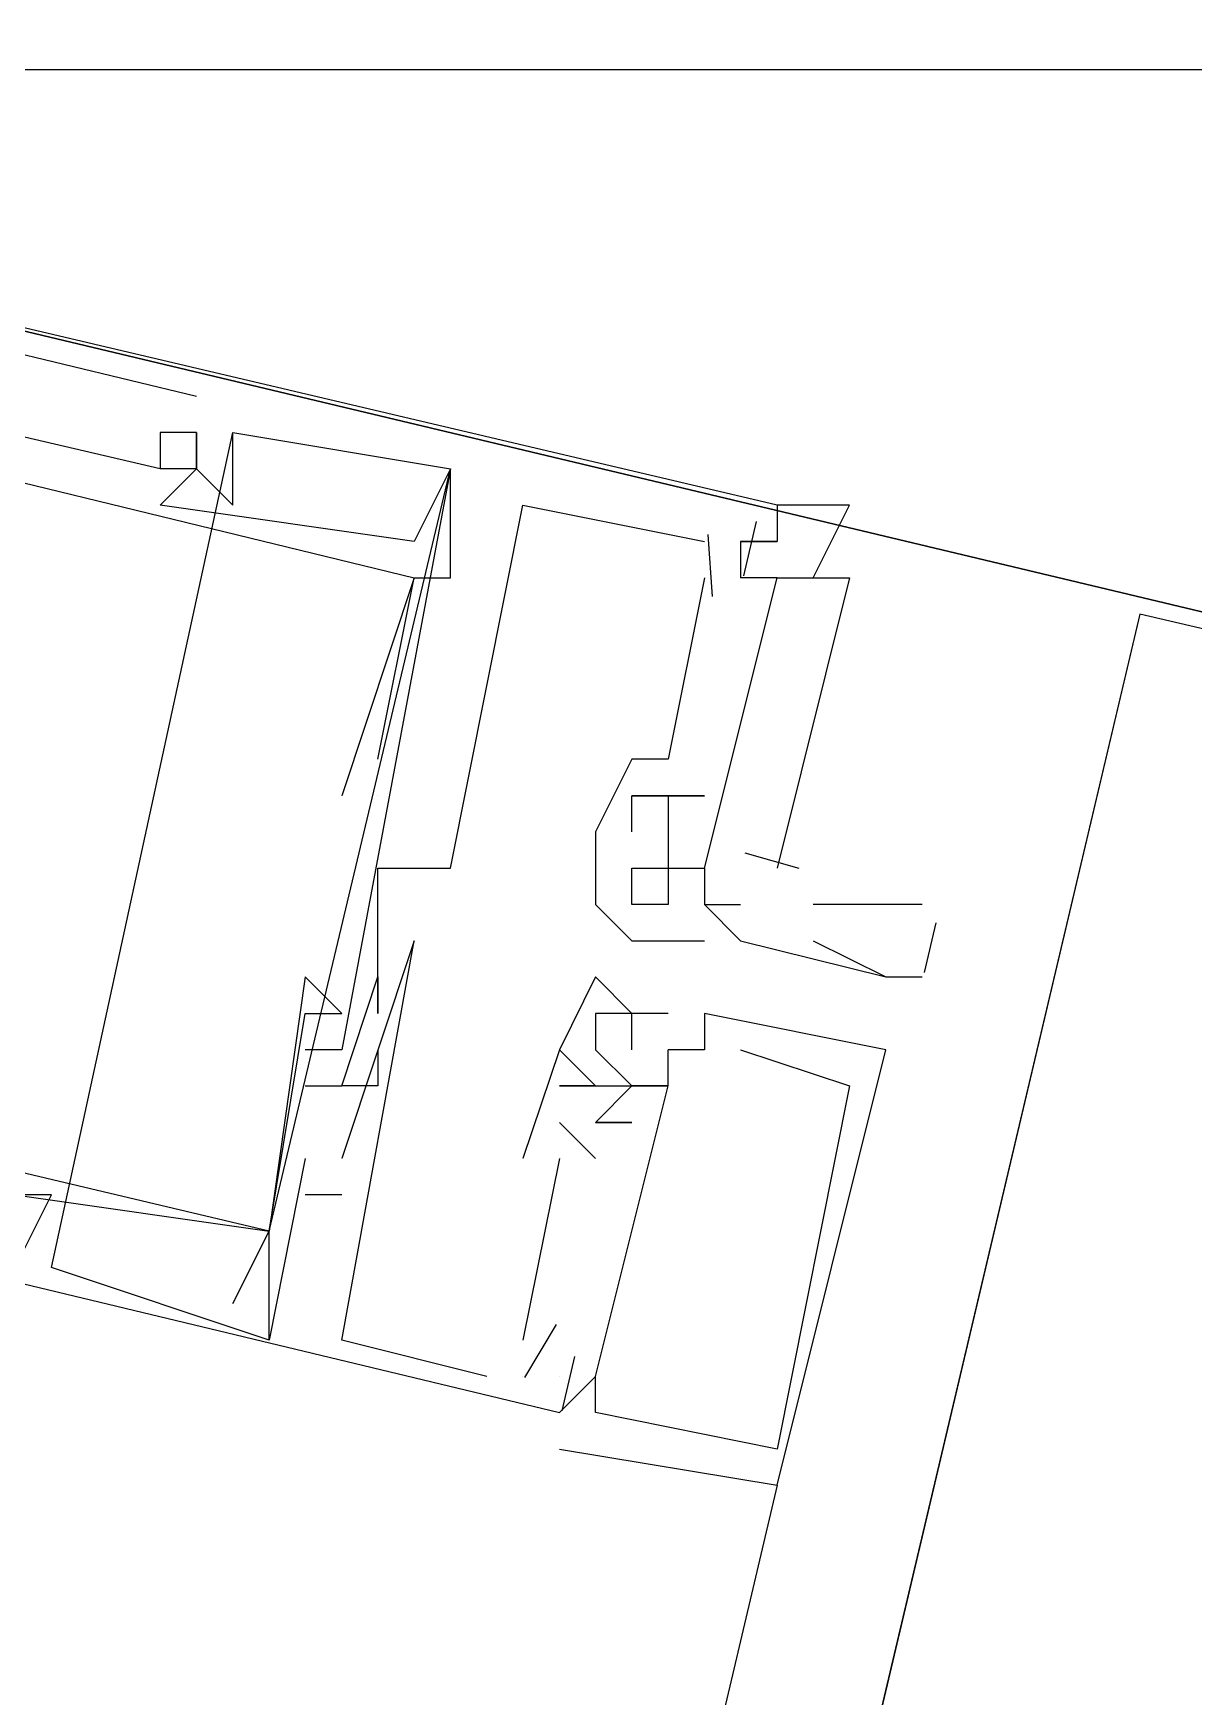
# Model space of a CAD drawing. Header units: feet. Extents: x -84 to 198, y -22 to 181.
# Drawn here: x 121.433 to 121.86, y 90.713 to 91.324 of the extents above; entities that cross this region are included whole.
import ezdxf

# ---------------------------------------------------------------- set-up
doc = ezdxf.new("R2010")
doc.units = ezdxf.units.FT
doc.layers.add('A-LINEA', color=7, linetype='CONTINUOUS')
doc.layers.add('A-MURO-CONCRETO', color=8, linetype='CONTINUOUS')

msp = doc.modelspace()

# ---------------------------------------------------------------- linework, layer by layer
at = {"layer": 'A-LINEA'}
for p, q in [((121.0533, 91.2978), (121.4933, 91.1911)), ((121.0533, 91.2978), (121.4933, 91.1911)), ((121.0533, 91.2978), (121.4933, 91.1911)), ((121.4933, 91.1911), (121.4933, 91.1911)), ((121.4933, 91.1911), (121.4933, 91.1911)), ((121.4933, 91.1911), (121.4933, 91.1911)), ((121.44, 90.8711), (121.5067, 91.1778)), ((121.44, 90.8711), (121.5067, 91.1778)), ((121.44, 90.8711), (121.5067, 91.1778)), ((121.48, 91.1778), (121.48, 91.1778)), ((121.48, 91.1778), (121.48, 91.1778)), ((121.48, 91.1778), (121.48, 91.1778)), ((121.4933, 91.1778), (121.4933, 91.1778)), ((121.4933, 91.1778), (121.4933, 91.1778)), ((121.4933, 91.1778), (121.4933, 91.1778)), ((121.4933, 91.1778), (121.4933, 91.1778)), ((121.4933, 91.1778), (121.4933, 91.1778)), ((121.4933, 91.1778), (121.4933, 91.1778)), ((121.5067, 91.1778), (121.5067, 91.1778)), ((121.5067, 91.1778), (121.5067, 91.1778)), ((121.5067, 91.1778), (121.5067, 91.1778)), ((121.48, 91.1644), (121.48, 91.1644)), ((121.48, 91.1644), (121.48, 91.1644)), ((121.48, 91.1644), (121.48, 91.1644)), ((121.48, 91.1644), (121.48, 91.1644)), ((121.48, 91.1644), (121.48, 91.1644)), ((121.48, 91.1644), (121.48, 91.1644)), ((121.4933, 91.1644), (121.4933, 91.1644)), ((121.4933, 91.1644), (121.4933, 91.1644)), ((121.4933, 91.1644), (121.4933, 91.1644)), ((121.4933, 91.1644), (121.4933, 91.1644)), ((121.4933, 91.1644), (121.4933, 91.1644)), ((121.4933, 91.1644), (121.4933, 91.1644)), ((121.4933, 91.1644), (121.4933, 91.1644)), ((121.4933, 91.1644), (121.4933, 91.1644)), ((121.4933, 91.1644), (121.4933, 91.1644)), ((121.5867, 91.1644), (121.5867, 91.1644)), ((121.5867, 91.1644), (121.5867, 91.1644)), ((121.5867, 91.1644), (121.5867, 91.1644)), ((121.5867, 91.1644), (121.5867, 91.1644)), ((121.5867, 91.1644), (121.5867, 91.1644)), ((121.5867, 91.1644), (121.5867, 91.1644)), ((121.48, 91.1511), (121.48, 91.1511)), ((121.48, 91.1511), (121.48, 91.1511)), ((121.48, 91.1511), (121.48, 91.1511)), ((121.5067, 91.1511), (121.5067, 91.1511)), ((121.5067, 91.1511), (121.5067, 91.1511)), ((121.5067, 91.1511), (121.5067, 91.1511)), ((121.6133, 91.1511), (121.6133, 91.1511)), ((121.6133, 91.1511), (121.6133, 91.1511)), ((121.6133, 91.1511), (121.6133, 91.1511)), ((121.7067, 91.1511), (121.7067, 91.1511)), ((121.7067, 91.1511), (121.7067, 91.1511)), ((121.7067, 91.1511), (121.7067, 91.1511)), ((121.699, 91.1451), (121.6943, 91.1251)), ((121.699, 91.1451), (121.6943, 91.1251)), ((121.699, 91.1451), (121.6943, 91.1251)), ((121.5733, 91.1378), (121.5733, 91.1378)), ((121.5733, 91.1378), (121.5733, 91.1378)), ((121.5733, 91.1378), (121.5733, 91.1378)), ((121.68, 91.1378), (121.68, 91.1378)), ((121.68, 91.1378), (121.68, 91.1378)), ((121.68, 91.1378), (121.68, 91.1378)), ((121.6813, 91.1403), (121.6829, 91.1176)), ((121.6813, 91.1403), (121.6829, 91.1176)), ((121.6813, 91.1403), (121.6829, 91.1176)), ((121.6933, 91.1378), (121.7067, 91.1378)), ((121.6933, 91.1378), (121.6933, 91.1378)), ((121.6933, 91.1378), (121.7067, 91.1378)), ((121.6933, 91.1378), (121.6933, 91.1378)), ((121.6933, 91.1378), (121.7067, 91.1378)), ((121.6933, 91.1378), (121.6933, 91.1378)), ((121.7067, 91.1378), (121.7067, 91.1378)), ((121.7067, 91.1378), (121.7067, 91.1378)), ((121.7067, 91.1378), (121.7067, 91.1378)), ((121.5733, 91.1244), (121.5733, 91.1244)), ((121.5733, 91.1244), (121.5733, 91.1244)), ((121.5733, 91.1244), (121.5733, 91.1244)), ((121.5733, 91.1244), (121.5733, 91.1244)), ((121.5733, 91.1244), (121.5733, 91.1244)), ((121.5733, 91.1244), (121.5733, 91.1244)), ((121.5867, 91.1244), (121.5867, 91.1244)), ((121.5867, 91.1244), (121.5867, 91.1244)), ((121.5867, 91.1244), (121.5867, 91.1244)), ((121.68, 91.1244), (121.6667, 91.0578)), ((121.68, 91.1244), (121.6667, 91.0578)), ((121.68, 91.1244), (121.6667, 91.0578)), ((121.68, 91.1244), (121.68, 91.1244)), ((121.68, 91.1244), (121.68, 91.1244)), ((121.68, 91.1244), (121.68, 91.1244)), ((121.6933, 91.1244), (121.6933, 91.1244)), ((121.6933, 91.1244), (121.6933, 91.1244)), ((121.6933, 91.1244), (121.6933, 91.1244)), ((121.7067, 91.1244), (121.7067, 91.1244)), ((121.7067, 91.1244), (121.7067, 91.1244)), ((121.7067, 91.1244), (121.7067, 91.1244)), ((121.84, 91.1111), (114.56, 60.2978)), ((121.56, 91.0578), (121.56, 91.0578)), ((121.56, 91.0578), (121.56, 91.0578)), ((121.56, 91.0578), (121.56, 91.0578)), ((121.6533, 91.0578), (121.6533, 91.0578)), ((121.6533, 91.0578), (121.6533, 91.0578)), ((121.6533, 91.0578), (121.6533, 91.0578)), ((121.6667, 91.0578), (121.6667, 91.0578)), ((121.6667, 91.0578), (121.6667, 91.0578)), ((121.6667, 91.0578), (121.6667, 91.0578)), ((121.5467, 91.0444), (121.5467, 91.0444)), ((121.5467, 91.0444), (121.5467, 91.0444)), ((121.5467, 91.0444), (121.5467, 91.0444)), ((121.56, 91.0444), (121.56, 91.0444)), ((121.56, 91.0444), (121.56, 91.0444)), ((121.56, 91.0444), (121.56, 91.0444)), ((121.56, 91.0444), (121.56, 91.0444)), ((121.56, 91.0444), (121.56, 91.0444)), ((121.56, 91.0444), (121.56, 91.0444)), ((121.6533, 91.0444), (121.6533, 91.0444)), ((121.6533, 91.0444), (121.6533, 91.0444)), ((121.6533, 91.0444), (121.6533, 91.0444)), ((121.6533, 91.0444), (121.6533, 91.0444)), ((121.6533, 91.0444), (121.6533, 91.0444)), ((121.6533, 91.0444), (121.6533, 91.0444)), ((121.6533, 91.0444), (121.6533, 91.0444)), ((121.6533, 91.0444), (121.6533, 91.0444)), ((121.6533, 91.0444), (121.6533, 91.0444)), ((121.6667, 91.0444), (121.6667, 91.0444)), ((121.6667, 91.0444), (121.6667, 91.0444)), ((121.6667, 91.0444), (121.6667, 91.0444)), ((121.6667, 91.0444), (121.6667, 91.0444)), ((121.6667, 91.0444), (121.6667, 91.0444)), ((121.6667, 91.0444), (121.6667, 91.0444)), ((121.6667, 91.0444), (121.6667, 91.0444)), ((121.6667, 91.0444), (121.6667, 91.0444)), ((121.6667, 91.0444), (121.6667, 91.0444)), ((121.6667, 91.0444), (121.6667, 91.0444)), ((121.6667, 91.0444), (121.6667, 91.0444)), ((121.6667, 91.0444), (121.6667, 91.0444)), ((121.6667, 91.0444), (121.6667, 91.0444)), ((121.6667, 91.0444), (121.6667, 91.0444)), ((121.6667, 91.0444), (121.6667, 91.0444)), ((121.6667, 91.0444), (121.6667, 91.0444)), ((121.6667, 91.0444), (121.6667, 91.0444)), ((121.6667, 91.0444), (121.6667, 91.0444)), ((121.68, 91.0444), (121.68, 91.0444)), ((121.68, 91.0444), (121.68, 91.0444)), ((121.68, 91.0444), (121.68, 91.0444)), ((121.68, 91.0444), (121.68, 91.0444)), ((121.68, 91.0444), (121.68, 91.0444)), ((121.68, 91.0444), (121.68, 91.0444)), ((121.64, 91.0311), (121.64, 91.0311)), ((121.64, 91.0311), (121.64, 91.0311)), ((121.64, 91.0311), (121.64, 91.0311)), ((121.64, 91.0311), (121.64, 91.0311)), ((121.6533, 91.0311), (121.6533, 91.0311)), ((121.6533, 91.0311), (121.6533, 91.0311)), ((121.6533, 91.0311), (121.6533, 91.0311)), ((121.6533, 91.0311), (121.6533, 91.0311)), ((121.6667, 91.0311), (121.6667, 91.0311)), ((121.6667, 91.0311), (121.6667, 91.0311)), ((121.6667, 91.0311), (121.6667, 91.0311)), ((121.6948, 91.0234), (121.7147, 91.0178)), ((121.6948, 91.0234), (121.7147, 91.0178)), ((121.6948, 91.0234), (121.7147, 91.0178)), ((121.56, 91.0178), (121.56, 91.0178)), ((121.56, 91.0178), (121.56, 91.0178)), ((121.56, 91.0178), (121.56, 91.0178)), ((121.5733, 91.0178), (121.5733, 91.0178)), ((121.5733, 91.0178), (121.5733, 91.0178)), ((121.5733, 91.0178), (121.5733, 91.0178)), ((121.5867, 91.0178), (121.5867, 91.0178)), ((121.5867, 91.0178), (121.5867, 91.0178)), ((121.5867, 91.0178), (121.5867, 91.0178)), ((121.6533, 91.0178), (121.6533, 91.0178)), ((121.6533, 91.0178), (121.6533, 91.0178)), ((121.6533, 91.0178), (121.6533, 91.0178)), ((121.6667, 91.0178), (121.6667, 91.0178)), ((121.6667, 91.0178), (121.6667, 91.0178)), ((121.6667, 91.0178), (121.6667, 91.0178)), ((121.6667, 91.0178), (121.6667, 91.0178)), ((121.6667, 91.0178), (121.6667, 91.0178)), ((121.68, 91.0178), (121.68, 91.0178)), ((121.68, 91.0178), (121.68, 91.0178)), ((121.68, 91.0178), (121.68, 91.0178)), ((121.68, 91.0178), (121.68, 91.0178)), ((121.64, 91.0044), (121.64, 91.0044)), ((121.6533, 91.0044), (121.6533, 91.0044)), ((121.6667, 91.0044), (121.6667, 91.0044)), ((121.68, 91.0044), (121.6933, 90.9911)), ((121.68, 91.0044), (121.68, 91.0044)), ((121.68, 91.0044), (121.68, 91.0044)), ((121.6933, 91.0044), (121.6933, 91.0044)), ((121.6933, 91.0044), (121.6933, 91.0044)), ((121.72, 91.0044), (121.72, 91.0044)), ((121.76, 91.0044), (121.72, 91.0044)), ((121.765, 90.9977), (121.7607, 90.9794)), ((121.5733, 90.9911), (121.5733, 90.9911)), ((121.5733, 90.9911), (121.5733, 90.9911)), ((121.5733, 90.9911), (121.5733, 90.9911)), ((121.6533, 90.9911), (121.6533, 90.9911)), ((121.68, 90.9911), (121.68, 90.9911)), ((121.68, 90.9911), (121.68, 90.9911)), ((121.68, 90.9911), (121.68, 90.9911)), ((121.6933, 90.9911), (121.6933, 90.9911)), ((121.6933, 90.9911), (121.6933, 90.9911)), ((121.6933, 90.9911), (121.6933, 90.9911)), ((121.72, 90.9911), (121.7467, 90.9778)), ((120.96, 90.9778), (121.6267, 90.8178)), ((120.96, 90.9778), (121.6267, 90.8178)), ((120.96, 90.9778), (121.6267, 90.8178)), ((121.5333, 90.9778), (121.5333, 90.9778)), ((121.5333, 90.9778), (121.5333, 90.9778)), ((121.5333, 90.9778), (121.5333, 90.9778)), ((121.56, 90.9778), (121.56, 90.9778)), ((121.56, 90.9778), (121.56, 90.9778)), ((121.56, 90.9778), (121.56, 90.9778)), ((121.56, 90.9778), (121.56, 90.9778)), ((121.56, 90.9778), (121.56, 90.9778)), ((121.56, 90.9778), (121.56, 90.9778)), ((121.64, 90.9778), (121.64, 90.9778)), ((121.64, 90.9778), (121.64, 90.9778)), ((121.64, 90.9778), (121.64, 90.9778)), ((121.7467, 90.9778), (121.7467, 90.9778)), ((121.7467, 90.9778), (121.7467, 90.9778)), ((121.76, 90.9778), (121.76, 90.9778)), ((121.5333, 90.9644), (121.5333, 90.9644)), ((121.5333, 90.9644), (121.5333, 90.9644)), ((121.5333, 90.9644), (121.5333, 90.9644)), ((121.5467, 90.9644), (121.5467, 90.9644)), ((121.5467, 90.9644), (121.5467, 90.9644)), ((121.5467, 90.9644), (121.5467, 90.9644)), ((121.56, 90.9644), (121.56, 90.9644)), ((121.56, 90.9644), (121.56, 90.9644)), ((121.56, 90.9644), (121.56, 90.9644)), ((121.64, 90.9644), (121.64, 90.9644)), ((121.64, 90.9644), (121.64, 90.9644)), ((121.64, 90.9644), (121.64, 90.9644)), ((121.6533, 90.9644), (121.6533, 90.9644)), ((121.6533, 90.9644), (121.6533, 90.9644)), ((121.6533, 90.9644), (121.6533, 90.9644)), ((121.6533, 90.9644), (121.6533, 90.9644)), ((121.6533, 90.9644), (121.6533, 90.9644)), ((121.6533, 90.9644), (121.6533, 90.9644)), ((121.6667, 90.9644), (121.6667, 90.9644)), ((121.6667, 90.9644), (121.6667, 90.9644)), ((121.6667, 90.9644), (121.6667, 90.9644)), ((121.68, 90.9644), (121.68, 90.9644)), ((121.68, 90.9644), (121.68, 90.9644)), ((121.68, 90.9644), (121.68, 90.9644)), ((121.5333, 90.9511), (121.5333, 90.9511)), ((121.5333, 90.9511), (121.5333, 90.9511)), ((121.5333, 90.9511), (121.5333, 90.9511)), ((121.5467, 90.9511), (121.5467, 90.9511)), ((121.5467, 90.9511), (121.5467, 90.9511)), ((121.5467, 90.9511), (121.5467, 90.9511)), ((121.56, 90.9511), (121.56, 90.9511)), ((121.56, 90.9511), (121.56, 90.9511)), ((121.56, 90.9511), (121.56, 90.9511)), ((121.6267, 90.9511), (121.6267, 90.9511)), ((121.6267, 90.9511), (121.6267, 90.9511)), ((121.6267, 90.9511), (121.6267, 90.9511)), ((121.6267, 90.9511), (121.6267, 90.9511)), ((121.6267, 90.9511), (121.6267, 90.9511)), ((121.6267, 90.9511), (121.6267, 90.9511)), ((121.64, 90.9511), (121.64, 90.9511)), ((121.64, 90.9511), (121.64, 90.9511)), ((121.64, 90.9511), (121.64, 90.9511)), ((121.6533, 90.9511), (121.6533, 90.9511)), ((121.6533, 90.9511), (121.6533, 90.9511)), ((121.6533, 90.9511), (121.6533, 90.9511)), ((121.6667, 90.9511), (121.6667, 90.9511)), ((121.6667, 90.9511), (121.6667, 90.9511)), ((121.6667, 90.9511), (121.6667, 90.9511)), ((121.6667, 90.9511), (121.6667, 90.9511)), ((121.6667, 90.9511), (121.6667, 90.9511)), ((121.6667, 90.9511), (121.6667, 90.9511)), ((121.68, 90.9511), (121.68, 90.9511)), ((121.68, 90.9511), (121.68, 90.9511)), ((121.68, 90.9511), (121.68, 90.9511)), ((121.68, 90.9511), (121.68, 90.9511)), ((121.68, 90.9511), (121.68, 90.9511)), ((121.68, 90.9511), (121.68, 90.9511)), ((121.6933, 90.9511), (121.6933, 90.9511)), ((121.6933, 90.9511), (121.6933, 90.9511)), ((121.6933, 90.9511), (121.6933, 90.9511)), ((121.7467, 90.9511), (121.7467, 90.9511)), ((121.7467, 90.9511), (121.7467, 90.9511)), ((121.7467, 90.9511), (121.7467, 90.9511)), ((121.5333, 90.9378), (121.5467, 90.9378)), ((121.5333, 90.9378), (121.5333, 90.9378)), ((121.5333, 90.9378), (121.5467, 90.9378)), ((121.5333, 90.9378), (121.5333, 90.9378)), ((121.5333, 90.9378), (121.5467, 90.9378)), ((121.5333, 90.9378), (121.5333, 90.9378)), ((121.5467, 90.9378), (121.5467, 90.9378)), ((121.5467, 90.9378), (121.5467, 90.9378)), ((121.5467, 90.9378), (121.5467, 90.9378)), ((121.5467, 90.9378), (121.5467, 90.9378)), ((121.5467, 90.9378), (121.5467, 90.9378)), ((121.5467, 90.9378), (121.5467, 90.9378)), ((121.56, 90.9378), (121.56, 90.9378)), ((121.56, 90.9378), (121.56, 90.9378)), ((121.56, 90.9378), (121.56, 90.9378)), ((121.56, 90.9378), (121.56, 90.9378)), ((121.56, 90.9378), (121.56, 90.9378)), ((121.56, 90.9378), (121.56, 90.9378)), ((121.56, 90.9378), (121.56, 90.9378)), ((121.56, 90.9378), (121.56, 90.9378)), ((121.56, 90.9378), (121.56, 90.9378)), ((121.6267, 90.9378), (121.6267, 90.9378)), ((121.6267, 90.9378), (121.6267, 90.9378)), ((121.6267, 90.9378), (121.6267, 90.9378)), ((121.6267, 90.9378), (121.6267, 90.9378)), ((121.6267, 90.9378), (121.6267, 90.9378)), ((121.6267, 90.9378), (121.6267, 90.9378)), ((121.6267, 90.9378), (121.6267, 90.9378)), ((121.6267, 90.9378), (121.6267, 90.9378)), ((121.6267, 90.9378), (121.6267, 90.9378)), ((121.64, 90.9378), (121.64, 90.9378)), ((121.64, 90.9378), (121.64, 90.9378)), ((121.64, 90.9378), (121.64, 90.9378)), ((121.64, 90.9378), (121.64, 90.9378)), ((121.64, 90.9378), (121.64, 90.9378)), ((121.64, 90.9378), (121.64, 90.9378)), ((121.64, 90.9378), (121.64, 90.9378)), ((121.64, 90.9378), (121.64, 90.9378)), ((121.64, 90.9378), (121.64, 90.9378)), ((121.64, 90.9378), (121.64, 90.9378)), ((121.64, 90.9378), (121.64, 90.9378)), ((121.64, 90.9378), (121.64, 90.9378)), ((121.6533, 90.9378), (121.6533, 90.9378)), ((121.6533, 90.9378), (121.6533, 90.9378)), ((121.6533, 90.9378), (121.6533, 90.9378)), ((121.6533, 90.9378), (121.6533, 90.9378)), ((121.6533, 90.9378), (121.6533, 90.9378)), ((121.6533, 90.9378), (121.6533, 90.9378)), ((121.6533, 90.9378), (121.6533, 90.9378)), ((121.6533, 90.9378), (121.6533, 90.9378)), ((121.6533, 90.9378), (121.6533, 90.9378)), ((121.6667, 90.9378), (121.6667, 90.9378)), ((121.6667, 90.9378), (121.6667, 90.9378)), ((121.6667, 90.9378), (121.6667, 90.9378)), ((121.6667, 90.9378), (121.6667, 90.9378)), ((121.6667, 90.9378), (121.6667, 90.9378)), ((121.6667, 90.9378), (121.6667, 90.9378)), ((121.7333, 90.9378), (121.7333, 90.9378)), ((121.7333, 90.9378), (121.7333, 90.9378)), ((121.7333, 90.9378), (121.7333, 90.9378)), ((121.64, 90.9111), (121.6267, 90.9244)), ((121.6267, 90.9244), (121.6267, 90.9244)), ((121.64, 90.9111), (121.6267, 90.9244)), ((121.6267, 90.9244), (121.6267, 90.9244)), ((121.64, 90.9111), (121.6267, 90.9244)), ((121.6267, 90.9244), (121.6267, 90.9244)), ((121.64, 90.9244), (121.64, 90.9244)), ((121.64, 90.9244), (121.64, 90.9244)), ((121.64, 90.9244), (121.64, 90.9244)), ((121.64, 90.9244), (121.64, 90.9244)), ((121.64, 90.9244), (121.64, 90.9244)), ((121.64, 90.9244), (121.64, 90.9244)), ((121.6533, 90.9244), (121.6533, 90.9244)), ((121.6533, 90.9244), (121.6533, 90.9244)), ((121.6533, 90.9244), (121.6533, 90.9244)), ((121.5333, 90.9111), (121.52, 90.8444)), ((121.5333, 90.9111), (121.52, 90.8444)), ((121.5333, 90.9111), (121.52, 90.8444)), ((121.5333, 90.9111), (121.5333, 90.9111)), ((121.5333, 90.9111), (121.5333, 90.9111)), ((121.5333, 90.9111), (121.5333, 90.9111)), ((121.5467, 90.9111), (121.5467, 90.9111)), ((121.5467, 90.9111), (121.5467, 90.9111)), ((121.5467, 90.9111), (121.5467, 90.9111)), ((121.6267, 90.9111), (121.6133, 90.8444)), ((121.6133, 90.9111), (121.6133, 90.9111)), ((121.6267, 90.9111), (121.6133, 90.8444)), ((121.6133, 90.9111), (121.6133, 90.9111)), ((121.6267, 90.9111), (121.6133, 90.8444)), ((121.6133, 90.9111), (121.6133, 90.9111)), ((121.6267, 90.9111), (121.6267, 90.9111)), ((121.6267, 90.9111), (121.6267, 90.9111)), ((121.6267, 90.9111), (121.6267, 90.9111)), ((121.64, 90.9111), (121.64, 90.9111)), ((121.64, 90.9111), (121.64, 90.9111)), ((121.64, 90.9111), (121.64, 90.9111)), ((121.44, 90.8978), (121.44, 90.8978)), ((121.44, 90.8978), (121.44, 90.8978)), ((121.44, 90.8978), (121.44, 90.8978)), ((121.5467, 90.8978), (121.5333, 90.8978)), ((121.5333, 90.8978), (121.5333, 90.8978)), ((121.5467, 90.8978), (121.5333, 90.8978)), ((121.5333, 90.8978), (121.5333, 90.8978)), ((121.5467, 90.8978), (121.5333, 90.8978)), ((121.5333, 90.8978), (121.5333, 90.8978)), ((121.5467, 90.8978), (121.5467, 90.8978)), ((121.5467, 90.8978), (121.5467, 90.8978)), ((121.5467, 90.8978), (121.5467, 90.8978)), ((121.52, 90.8844), (121.52, 90.8844)), ((121.52, 90.8844), (121.52, 90.8844)), ((121.52, 90.8844), (121.52, 90.8844)), ((121.52, 90.8844), (121.52, 90.8844)), ((121.52, 90.8844), (121.52, 90.8844)), ((121.52, 90.8844), (121.52, 90.8844)), ((121.52, 90.8844), (121.52, 90.8844)), ((121.52, 90.8844), (121.52, 90.8844)), ((121.52, 90.8844), (121.52, 90.8844)), ((121.52, 90.8444), (121.44, 90.8711)), ((121.44, 90.8711), (121.44, 90.8711)), ((121.52, 90.8444), (121.44, 90.8711)), ((121.44, 90.8711), (121.44, 90.8711)), ((121.52, 90.8444), (121.44, 90.8711)), ((121.44, 90.8711), (121.44, 90.8711)), ((121.5067, 90.8578), (121.5067, 90.8578)), ((121.5067, 90.8578), (121.5067, 90.8578)), ((121.5067, 90.8578), (121.5067, 90.8578)), ((121.52, 90.8444), (121.52, 90.8578)), ((121.52, 90.8578), (121.52, 90.8578)), ((121.52, 90.8578), (121.52, 90.8578)), ((121.52, 90.8444), (121.52, 90.8578)), ((121.52, 90.8578), (121.52, 90.8578)), ((121.52, 90.8578), (121.52, 90.8578)), ((121.52, 90.8444), (121.52, 90.8578)), ((121.52, 90.8578), (121.52, 90.8578)), ((121.52, 90.8578), (121.52, 90.8578)), ((121.6255, 90.8502), (121.6139, 90.8307)), ((121.6255, 90.8502), (121.6139, 90.8307)), ((121.6255, 90.8502), (121.6139, 90.8307)), ((121.52, 90.8444), (121.52, 90.8444)), ((121.52, 90.8444), (121.52, 90.8444)), ((121.52, 90.8444), (121.52, 90.8444)), ((121.5467, 90.8444), (121.5467, 90.8444)), ((121.5467, 90.8444), (121.5467, 90.8444)), ((121.5467, 90.8444), (121.5467, 90.8444)), ((121.6133, 90.8444), (121.6133, 90.8444)), ((121.6133, 90.8444), (121.6133, 90.8444)), ((121.6133, 90.8444), (121.6133, 90.8444)), ((121.6323, 90.8384), (121.6276, 90.8184)), ((121.6323, 90.8384), (121.6276, 90.8184)), ((121.6323, 90.8384), (121.6276, 90.8184)), ((121.6, 90.8311), (121.6, 90.8311)), ((121.6, 90.8311), (121.6, 90.8311)), ((121.6, 90.8311), (121.6, 90.8311)), ((121.6133, 90.8311), (121.6133, 90.8311)), ((121.6133, 90.8311), (121.6133, 90.8311)), ((121.6133, 90.8311), (121.6133, 90.8311)), ((121.6267, 90.8311), (121.6267, 90.8311)), ((121.6267, 90.8311), (121.6267, 90.8311)), ((121.6267, 90.8311), (121.6267, 90.8311)), ((121.6267, 90.8311), (121.6267, 90.8311)), ((121.6267, 90.8311), (121.6267, 90.8311)), ((121.6267, 90.8311), (121.6267, 90.8311)), ((121.64, 90.8311), (121.64, 90.8311)), ((121.64, 90.8311), (121.64, 90.8311)), ((121.64, 90.8311), (121.64, 90.8311)), ((121.64, 90.8311), (121.64, 90.8311)), ((121.64, 90.8311), (121.64, 90.8311)), ((121.64, 90.8311), (121.64, 90.8311)), ((121.6267, 90.8178), (121.6267, 90.8178)), ((121.6267, 90.8178), (121.6267, 90.8178)), ((121.6267, 90.8178), (121.6267, 90.8178)), ((121.6267, 90.8178), (121.6267, 90.8178)), ((121.6267, 90.8178), (121.6267, 90.8178)), ((121.6267, 90.8178), (121.6267, 90.8178)), ((121.64, 90.8178), (121.64, 90.8178)), ((121.64, 90.8178), (121.64, 90.8178)), ((121.64, 90.8178), (121.64, 90.8178)), ((121.6267, 90.8044), (121.6267, 90.8044)), ((121.6267, 90.8044), (121.6267, 90.8044)), ((121.6267, 90.8044), (121.6267, 90.8044)), ((121.7067, 90.8044), (121.7067, 90.8044)), ((121.7067, 90.8044), (121.7067, 90.8044)), ((121.7067, 90.8044), (121.7067, 90.8044)), ((121.7067, 90.7911), (120.0533, 83.7778)), ((121.7067, 90.7911), (121.7067, 90.7911)), ((121.7067, 90.7911), (121.7067, 90.7911)), ((121.7067, 90.7911), (121.7067, 90.7911))]:
    msp.add_line(p, q, dxfattribs=at)
for points in [[(135.8933, 108.7111), (131.36, 89.5511), (124.5867, 91.1511), (124.44, 90.4978), (121.84, 91.1111), (121.3333, 88.9644), (118.2, 75.6978), (129.9467, 72.9244)], [(124.44, 90.4978), (124.7867, 91.9644), (121.3733, 92.7644), (121.0267, 91.3111), (124.44, 90.4978)], [(121.7067, 91.1511), (121.0267, 91.3111), (121, 91.1511), (121.0133, 91.1511), (121, 91.0711), (121.0133, 91.0578)], [(121.7067, 91.1511), (121.0267, 91.3111), (121, 91.1511), (121.0133, 91.1511), (121, 91.0711), (121.0133, 91.0578)], [(121.7067, 91.1511), (121.0267, 91.3111), (121, 91.1511), (121.0133, 91.1511), (121, 91.0711), (121.0133, 91.0578)], [(121.5867, 91.1644), (121.5733, 91.1378), (121.48, 91.1511), (121.4933, 91.1644), (121.4933, 91.1778), (121.48, 91.1778), (121.48, 91.1644), (121.08, 91.2578), (121.08, 91.2711), (121.0533, 91.2844), (121.0533, 91.2711), (121.0667, 91.2711), (121.0533, 91.1778), (121.04, 91.1778), (121.0533, 91.1644), (121.0667, 91.2444)], [(121.5867, 91.1644), (121.5733, 91.1378), (121.48, 91.1511), (121.4933, 91.1644), (121.4933, 91.1778), (121.48, 91.1778), (121.48, 91.1644), (121.08, 91.2578), (121.08, 91.2711), (121.0533, 91.2844), (121.0533, 91.2711), (121.0667, 91.2711), (121.0533, 91.1778), (121.04, 91.1778), (121.0533, 91.1644), (121.0667, 91.2444)], [(121.5867, 91.1644), (121.5733, 91.1378), (121.48, 91.1511), (121.4933, 91.1644), (121.4933, 91.1778), (121.48, 91.1778), (121.48, 91.1644), (121.08, 91.2578), (121.08, 91.2711), (121.0533, 91.2844), (121.0533, 91.2711), (121.0667, 91.2711), (121.0533, 91.1778), (121.04, 91.1778), (121.0533, 91.1644), (121.0667, 91.2444)], [(121.08, 91.2444), (121.5733, 91.1244), (121.5467, 91.0444), (121.5467, 91.0444)], [(121.08, 91.2444), (121.5733, 91.1244), (121.5467, 91.0444), (121.5467, 91.0444)], [(121.08, 91.2444), (121.5733, 91.1244), (121.5467, 91.0444), (121.5467, 91.0444)], [(121.4933, 91.1778), (121.48, 91.1778), (121.48, 91.1778), (121.48, 91.1644)], [(121.4933, 91.1778), (121.4933, 91.1644), (121.48, 91.1644)], [(121.4933, 91.1778), (121.48, 91.1778), (121.48, 91.1778), (121.48, 91.1644)], [(121.4933, 91.1778), (121.4933, 91.1644), (121.48, 91.1644)], [(121.4933, 91.1778), (121.48, 91.1778), (121.48, 91.1778), (121.48, 91.1644)], [(121.4933, 91.1778), (121.4933, 91.1644), (121.48, 91.1644)], [(121.4933, 91.1644), (121.5067, 91.1511), (121.5067, 91.1778), (121.5867, 91.1644), (121.5467, 90.9511), (121.5333, 90.9511)], [(121.4933, 91.1644), (121.5067, 91.1511), (121.5067, 91.1778), (121.5867, 91.1644), (121.5467, 90.9511), (121.5333, 90.9511)], [(121.4933, 91.1644), (121.5067, 91.1511), (121.5067, 91.1778), (121.5867, 91.1644), (121.5467, 90.9511), (121.5333, 90.9511)], [(121.5067, 90.8578), (121.52, 90.8844), (121.5867, 91.1644)], [(121.5067, 90.8578), (121.52, 90.8844), (121.5867, 91.1644)], [(121.5067, 90.8578), (121.52, 90.8844), (121.5867, 91.1644)], [(121.56, 91.0578), (121.5733, 91.1244), (121.5867, 91.1244), (121.5867, 91.1644)], [(121.56, 91.0578), (121.5733, 91.1244), (121.5867, 91.1244), (121.5867, 91.1644)], [(121.56, 91.0578), (121.5733, 91.1244), (121.5867, 91.1244), (121.5867, 91.1644)], [(121.56, 90.9511), (121.56, 90.9378), (121.5467, 90.9378), (121.56, 90.9778), (121.56, 90.9644), (121.56, 90.9778), (121.56, 91.0178), (121.5733, 91.0178), (121.5867, 91.0178), (121.6133, 91.1511), (121.68, 91.1378)], [(121.56, 90.9511), (121.56, 90.9378), (121.5467, 90.9378), (121.56, 90.9778), (121.56, 90.9644), (121.56, 90.9778), (121.56, 91.0178), (121.5733, 91.0178), (121.5867, 91.0178), (121.6133, 91.1511), (121.68, 91.1378)], [(121.56, 90.9511), (121.56, 90.9378), (121.5467, 90.9378), (121.56, 90.9778), (121.56, 90.9644), (121.56, 90.9778), (121.56, 91.0178), (121.5733, 91.0178), (121.5867, 91.0178), (121.6133, 91.1511), (121.68, 91.1378)], [(121.7067, 91.1244), (121.72, 91.1244), (121.7333, 91.1511), (121.7067, 91.1511), (121.7067, 91.1378), (121.6933, 91.1378), (121.6933, 91.1244)], [(121.68, 91.0444), (121.6667, 91.0444), (121.68, 91.0444), (121.6667, 91.0444), (121.6667, 91.0311), (121.6667, 91.0178), (121.68, 91.0178), (121.7067, 91.1244), (121.6933, 91.1244)], [(121.68, 91.0444), (121.6667, 91.0444), (121.68, 91.0444), (121.6667, 91.0444), (121.6667, 91.0311), (121.6667, 91.0178), (121.68, 91.0178), (121.7067, 91.1244), (121.6933, 91.1244)], [(121.68, 91.0444), (121.6667, 91.0444), (121.68, 91.0444), (121.6667, 91.0444), (121.6667, 91.0311), (121.6667, 91.0178), (121.68, 91.0178), (121.7067, 91.1244), (121.6933, 91.1244)], [(121.68, 91.0178), (121.7067, 91.1244), (121.7333, 91.1244), (121.7067, 91.0178)], [(121.68, 91.0178), (121.7067, 91.1244), (121.7333, 91.1244), (121.7067, 91.0178)], [(121.68, 91.0178), (121.7067, 91.1244), (121.7333, 91.1244), (121.7067, 91.0178)], [(121.52, 90.8578), (121.52, 90.8844), (121.5333, 90.9644), (121.5467, 90.9644), (121.5333, 90.9778), (121.5333, 90.9778), (121.52, 90.8844), (121.0133, 91.0044), (121.04, 91.0978)], [(121.52, 90.8578), (121.52, 90.8844), (121.5333, 90.9644), (121.5467, 90.9644), (121.5333, 90.9778), (121.5333, 90.9778), (121.52, 90.8844), (121.0133, 91.0044), (121.04, 91.0978)], [(121.52, 90.8578), (121.52, 90.8844), (121.5333, 90.9644), (121.5467, 90.9644), (121.5333, 90.9778), (121.5333, 90.9778), (121.52, 90.8844), (121.0133, 91.0044), (121.04, 91.0978)], [(121.6667, 91.0578), (121.6533, 91.0578), (121.64, 91.0311)], [(121.6667, 91.0578), (121.6533, 91.0578), (121.64, 91.0311)], [(121.6667, 91.0578), (121.6533, 91.0578), (121.64, 91.0311)], [(121.6533, 91.0311), (121.6533, 91.0444), (121.6667, 91.0444), (121.6533, 91.0444)], [(121.6533, 91.0311), (121.6533, 91.0444), (121.6667, 91.0444), (121.6533, 91.0444)], [(121.6533, 91.0311), (121.6533, 91.0444), (121.6667, 91.0444), (121.6533, 91.0444)], [(121.64, 91.0311), (121.64, 91.0044), (121.6533, 90.9911), (121.68, 90.9911)], [(121.6533, 91.0311), (121.6533, 91.0311), (121.6533, 91.0311), (121.6533, 91.0311), (121.6533, 91.0311), (121.6533, 91.0311)], [(121.6533, 91.0178), (121.6667, 91.0178), (121.6667, 91.0178), (121.68, 91.0178), (121.68, 91.0044), (121.68, 91.0044), (121.6933, 91.0044)], [(120.9867, 90.9778), (120.9867, 90.9911), (121.0133, 90.9778), (121.0133, 91.0044), (121.4133, 90.8978), (121.4133, 90.8844), (121.4267, 90.8844), (121.4267, 90.8978), (121.52, 90.8844)], [(120.9867, 90.9778), (120.9867, 90.9911), (121.0133, 90.9778), (121.0133, 91.0044), (121.4133, 90.8978), (121.4133, 90.8844), (121.4267, 90.8844), (121.4267, 90.8978), (121.52, 90.8844)], [(120.9867, 90.9778), (120.9867, 90.9911), (121.0133, 90.9778), (121.0133, 91.0044), (121.4133, 90.8978), (121.4133, 90.8844), (121.4267, 90.8844), (121.4267, 90.8978), (121.52, 90.8844)], [(121.6, 90.8311), (121.5467, 90.8444), (121.5733, 90.9911), (121.5467, 90.9111)], [(121.6, 90.8311), (121.5467, 90.8444), (121.5733, 90.9911), (121.5467, 90.9111)], [(121.6, 90.8311), (121.5467, 90.8444), (121.5733, 90.9911), (121.5467, 90.9111)], [(121.6933, 90.9911), (121.7467, 90.9778), (121.76, 90.9778)], [(121.6933, 90.9911), (121.6933, 90.9911), (121.6933, 90.9911), (121.7467, 90.9778), (121.7467, 90.9778)], [(121.4267, 90.8711), (121.44, 90.8978), (121.4267, 90.8978), (121.4267, 90.8844), (121.4267, 90.8711), (120.9733, 90.9778)], [(121.4267, 90.8711), (121.44, 90.8978), (121.4267, 90.8978), (121.4267, 90.8844), (121.4267, 90.8711), (120.9733, 90.9778)], [(121.4267, 90.8711), (121.44, 90.8978), (121.4267, 90.8978), (121.4267, 90.8844), (121.4267, 90.8711), (120.9733, 90.9778)], [(121.6667, 90.9644), (121.6533, 90.9644), (121.64, 90.9778), (121.6267, 90.9511)], [(121.6667, 90.9644), (121.6533, 90.9644), (121.64, 90.9778), (121.6267, 90.9511)], [(121.6667, 90.9644), (121.6533, 90.9644), (121.64, 90.9778), (121.6267, 90.9511)], [(121.6267, 90.8044), (121.7067, 90.7911), (121.7067, 90.7911), (121.7467, 90.9511), (121.68, 90.9644), (121.68, 90.9511), (121.6667, 90.9511)], [(121.6267, 90.8044), (121.7067, 90.7911), (121.7067, 90.7911), (121.7467, 90.9511), (121.68, 90.9644), (121.68, 90.9511), (121.6667, 90.9511)], [(121.6267, 90.8044), (121.7067, 90.7911), (121.7067, 90.7911), (121.7467, 90.9511), (121.68, 90.9644), (121.68, 90.9511), (121.6667, 90.9511)], [(121.6533, 90.9511), (121.6533, 90.9511), (121.6533, 90.9644), (121.64, 90.9644), (121.64, 90.9511), (121.6533, 90.9378)], [(121.6533, 90.9511), (121.6533, 90.9511), (121.6533, 90.9644), (121.64, 90.9644), (121.64, 90.9511), (121.6533, 90.9378)], [(121.6533, 90.9511), (121.6533, 90.9511), (121.6533, 90.9644), (121.64, 90.9644), (121.64, 90.9511), (121.6533, 90.9378)], [(121.6267, 90.9378), (121.6267, 90.9378), (121.64, 90.9378), (121.6267, 90.9378), (121.64, 90.9378), (121.6267, 90.9511), (121.6133, 90.9111)], [(121.6267, 90.9378), (121.6267, 90.9378), (121.64, 90.9378), (121.6267, 90.9378), (121.64, 90.9378), (121.6267, 90.9511), (121.6133, 90.9111)], [(121.6267, 90.9378), (121.6267, 90.9378), (121.64, 90.9378), (121.6267, 90.9378), (121.64, 90.9378), (121.6267, 90.9511), (121.6133, 90.9111)], [(121.6933, 90.9511), (121.6933, 90.9511), (121.7333, 90.9378), (121.7333, 90.9378), (121.7067, 90.8044), (121.7067, 90.8044), (121.64, 90.8178), (121.64, 90.8311), (121.6267, 90.8178)], [(121.6267, 90.9378), (121.6267, 90.9378), (121.64, 90.9378), (121.64, 90.9378), (121.6533, 90.9378), (121.6533, 90.9378), (121.6667, 90.9378), (121.6667, 90.9511)], [(121.6933, 90.9511), (121.6933, 90.9511), (121.7333, 90.9378), (121.7333, 90.9378), (121.7067, 90.8044), (121.7067, 90.8044), (121.64, 90.8178), (121.64, 90.8311), (121.6267, 90.8178)], [(121.6267, 90.9378), (121.6267, 90.9378), (121.64, 90.9378), (121.64, 90.9378), (121.6533, 90.9378), (121.6533, 90.9378), (121.6667, 90.9378), (121.6667, 90.9511)], [(121.6933, 90.9511), (121.6933, 90.9511), (121.7333, 90.9378), (121.7333, 90.9378), (121.7067, 90.8044), (121.7067, 90.8044), (121.64, 90.8178), (121.64, 90.8311), (121.6267, 90.8178)], [(121.6267, 90.9378), (121.6267, 90.9378), (121.64, 90.9378), (121.64, 90.9378), (121.6533, 90.9378), (121.6533, 90.9378), (121.6667, 90.9378), (121.6667, 90.9511)], [(121.68, 90.9511), (121.68, 90.9511), (121.68, 90.9511), (121.6667, 90.9511), (121.6667, 90.9511)], [(121.68, 90.9511), (121.68, 90.9511), (121.68, 90.9511), (121.6667, 90.9511), (121.6667, 90.9511)], [(121.68, 90.9511), (121.68, 90.9511), (121.68, 90.9511), (121.6667, 90.9511), (121.6667, 90.9511)], [(121.64, 90.8311), (121.6667, 90.9378), (121.6533, 90.9378), (121.64, 90.9244), (121.6533, 90.9244), (121.64, 90.9244)], [(121.64, 90.8311), (121.6667, 90.9378), (121.6533, 90.9378), (121.64, 90.9244), (121.6533, 90.9244), (121.64, 90.9244)], [(121.64, 90.8311), (121.6667, 90.9378), (121.6533, 90.9378), (121.64, 90.9244), (121.6533, 90.9244), (121.64, 90.9244)]]:
    msp.add_lwpolyline(points, dxfattribs=at)
msp.add_lwpolyline([(121.6533, 91.0178), (121.6667, 91.0178), (121.6667, 91.0044), (121.6533, 91.0044)], close=True, dxfattribs=at)
at = {"layer": 'A-MURO-CONCRETO'}
for points in [[(121.1867, 91.9644), (121.0267, 91.3111), (124.6267, 91.3111), (121.1867, 91.9644)], [(121.0267, 91.3111), (124.6267, 91.3111), (124.44, 90.4978), (121.0267, 91.3111), (121.0267, 91.3111)]]:
    msp.add_lwpolyline(points, dxfattribs=at)

doc.saveas('drawing.dxf')
